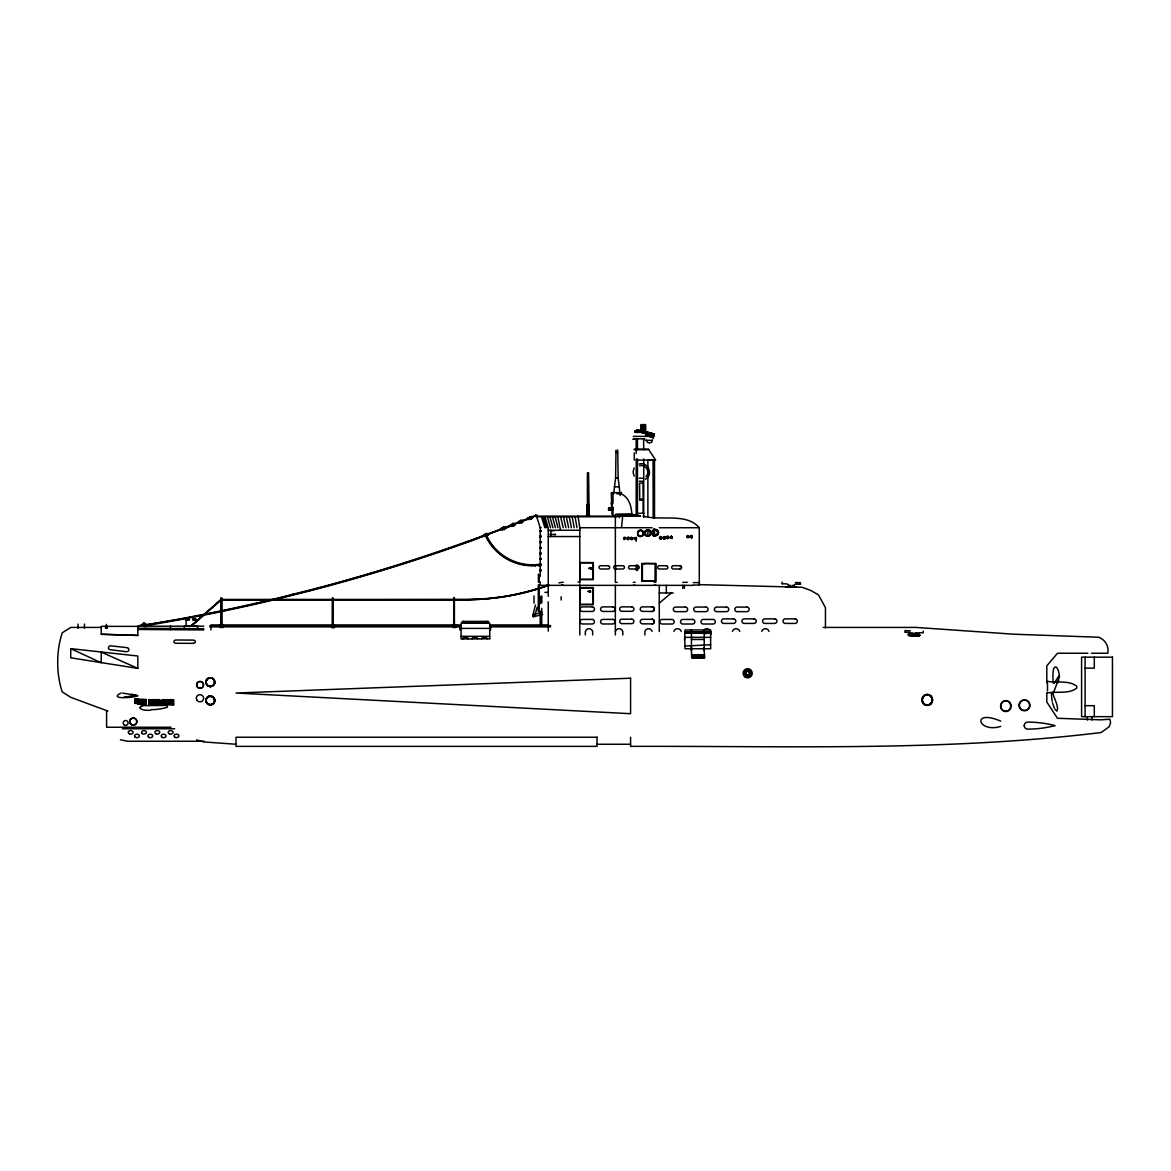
<?xml version="1.0" encoding="UTF-8"?>
<svg xmlns="http://www.w3.org/2000/svg" width="1171" height="1171" viewBox="0 0 1171 1171"><rect width="100%" height="100%" fill="white"/><g stroke="black" fill="none" stroke-linecap="round" stroke-linejoin="round"><path stroke-width="1.5" d="M692.661 633.306L703.332 632.764L692.661 633.306L692.661 631.886L703.332 631.886L703.332 633.306M692.661 631.886L703.332 631.886M693.715 657.546L693.656 654.809M710.636 634.77C713.432 628.417 694.447 635.999 710.636 632.794M691.432 650.769L691.432 647.519L691.432 648.954M692.69 657.546L692.72 654.809M695.998 657.546L695.998 654.809M697.023 657.546L697.023 654.809M699.16 657.546L699.16 654.809M700.185 657.546L700.199 654.809M702.512 657.546L702.527 654.809M703.551 657.546L703.551 654.809M704.239 650.769L704.239 647.519L704.239 648.954M691.432 649.349L691.666 657.809L704.474 657.809L704.239 649.349M613.677 493.796L615.595 477.9L615.975 452.548L617.746 452.548L618.127 477.9L620.206 495.538M782.155 583.846L782.213 582.089M787.483 586.437L786.985 586.422M788.698 587.257L788.742 585.588A2.62 2.62 0 0 0 786.37 583.861L782.155 583.729M790.893 586.539L791.611 586.934M793.675 587.403L793.718 585.734A2.62 2.62 0 0 1 796.207 584.153L800.408 584.27M795.738 587.066L794.992 586.656M800.408 584.388L800.466 582.631L795.416 582.572M909.867 634.653L910.028 633.877L910.409 634.638M910.335 634.653L910.409 633.95M912.707 634.038C910.277 636.687 914.258 630.745 911.521 633.672A2.62 1.844 1.7 0 0 909.12 632.428L904.92 632.296L904.963 630.584L910.35 630.862M913.57 633.452L914.214 633.321M914.083 634.799L914.112 635.37M914.273 634.594L913.629 635.136L914.375 634.858M915.283 634.111C914.009 636.175 918.064 634.931 916.381 633.043M919.513 635.692L919.425 634.462L915.795 633.657M917.332 634.184L918.518 634.623L917.771 634.228M923.216 631.125L923.172 632.867L918.957 632.721A2.62 1.844 1.7 0 0 916.498 633.818L914.478 633.848M1059.023 676.97C1060.223 673.954 1056.359 662.332 1053.622 668.919A22.512 7.202 80.7 0 0 1053.11 681.537L1053.256 683.015M548.233 585.5L548.101 585.09A226.837 209.565 0 0 1 465.663 599.42L220.953 599.42L191.488 625.504L221.114 599.859L465.663 599.698A227.203 209.902 0 0 0 548.233 585.5L548.101 585.09M162.198 702.937L162.11 704.752L173.498 704.986L173.44 699.687L162.198 699.687L162.257 703.142L173.498 703.142L162.257 702.834M586.861 515.518L587.3 506.604M621.596 526.789L622.577 517.377M533.244 615.434L533.244 616.019M623.66 537.635L623.66 539.363M625.724 538.499L624.158 539.67M627.319 537.855L627.158 538.777M629.456 538.85L628.944 537.46M634.477 537.694L634.331 538.616M144.326 623.411L143.755 622.899L143.755 625.973L143.609 625.226A1844.706 1844.632 -90 0 0 276.956 598.308L309.949 590.052A1844.384 1844.296 90 0 0 472.308 539.714L502.798 528.384M704.327 632.135L710.724 631.637L704.327 632.135L704.327 632.969M535.484 604.997L532.688 616.019M532.746 616.005L533.464 614.658L542.129 612.345M532.688 615.448L534.035 614.658L533.493 616.678L534.781 615.404M537.152 607.31L534.723 616.224L532.703 615.961M653.067 438.583L654.296 434.017L646.392 431.909L645.455 435.436L653.345 437.544M647.036 435.861L647.973 432.333M648.617 436.285L649.554 432.758M650.198 436.71L651.135 433.182M651.779 437.134L652.73 433.607M638.707 429.977L638.166 432.406M548.248 585.354A227.218 209.916 0 0 1 465.663 599.698L221.114 599.859L191.707 625.885M1053.754 691.593L1053.388 692.998L1059.521 676.677A13.027 2.005 -67.7 0 0 1058.482 676.516L1054.237 683.264M652.349 440.179L651.632 442.331L649.481 443.048L647.329 442.331L646.612 440.179M668.831 537.796L667.207 538.645M659.434 537.445L660.751 536.552M630.642 537.723L631.374 539.524M634.155 467.917L633.043 472.059L634.155 476.187M672.037 538.118L671.905 536.64M665.172 538.411L665.406 537.196L664.235 536.552M192.161 626.017L191.707 624.977L191.254 626.017M917.801 634.433C921.489 634.36 911.287 637.141 909.282 634.038M558.918 582.909L563.207 582.163M916.454 634.989L915.956 634.067M691.841 537.606L692.046 536.142L690.89 535.528M666.533 536.86L667.733 536.259M666.928 536.611L667.163 538.528M661.366 538.631L661.556 537.152M632.223 539.392L632.867 538.031L631.301 537.167M632.545 539.202L632.779 538.031M645.909 476.67C650.652 472.337 645.733 463.818 639.615 465.765M670.529 536.581L670.471 538.309L672.066 538.367M636.526 538.982L635.692 539.524M627.261 537.855L628.066 537.313M482.496 535.923L485.833 533.581L487.78 533.537L488.278 534.796L486.814 536.084L482.496 535.923L482.774 536.64M500.002 529.424L503.34 527.067L505.287 527.023L505.784 528.282L504.32 529.57L500.002 529.424L500.28 530.126M509.429 525.808L512.766 523.452L514.713 523.408L515.211 524.667L513.747 525.955L509.429 525.808L509.707 526.511M517.275 522.72L520.612 520.378L522.559 520.334L523.042 521.578L521.593 522.881L517.275 522.72L517.553 523.437M526.76 519.002L530.097 516.645L532.044 516.601L532.542 517.86L531.078 519.148L526.76 519.002L527.038 519.704M687.597 535.659C685.459 539.67 692.061 536.303 687.538 535.542M911.653 633.672L912.472 634.741L912.721 633.613M642.001 432.406L635.238 432.406L635.268 431.191L637.844 429.977L642.001 431.191L639.556 430.782M909.282 634.316C909.838 636.16 919.367 636.717 918.708 634.214M919.821 635.194L915.18 636.014M659.273 603.138L671.334 592.965M687.348 633.013L691.358 632.018L684.786 632.091L688.46 632.091L687.421 633.291C676.736 632.808 701.429 632.969 687.421 633.291M690.949 535.645L690.509 537.299L691.666 537.913M691.622 537.796L692.456 536.45L691.168 535.498M221.626 600.547L221.114 600.562M332.915 600.767L332.403 600.782M454.275 600.547L453.763 600.562M635.707 432.406L636.263 430.577L635.355 431.191L637.844 429.977L635.268 431.191L637.873 429.977M645.441 479.217C653.696 474.928 648.046 461.257 639.161 464.067M635.238 431.191L641.327 430.577L636.804 430.577L635.941 432.406M663.84 536.684L663.547 538.601M665.172 538.66L663.576 538.806M910.76 633.965L910.394 634.228M638.136 429.977L636.204 431.191L636.204 432.406M666.943 536.42L668.026 536.289M660.459 536.581L659.932 538.631M660.854 538.938L661.908 537.767L660.854 536.581M661.322 538.821L659.976 538.821M691.197 535.528L690.1 536.991L691.929 537.796M482.613 536.259L484.296 535.557L483.945 534.605L484.735 536.625L484.296 535.557M509.561 526.13L511.229 525.428L510.878 524.476L511.668 526.496L511.229 525.428M519.075 522.339L519.514 523.422L518.724 521.402L519.075 522.339L505.784 528.282M632.296 539.392L631.301 539.524M670.544 536.406L671.334 536.259M664.133 536.581L663.035 537.723L664.045 538.938M664.923 538.85L664.147 538.982M504.189 527.872L520.129 521.593M617.439 516.748L536.128 516.748L535.85 515.43L521.563 521.036L521.842 521.739L528.56 518.621L528.209 517.67L528.999 519.69M532.878 516.967L535.85 515.43M515.211 524.667L513.205 524.623L513.747 525.955L512.766 523.452M488.278 534.796L486.272 534.752L485.833 533.581L486.814 536.084M909.882 633.848L908.037 634.653L908.916 635.502M909.882 634.111L908.447 635.224M909.34 634.462L908.359 634.945L913.673 635.985M918.84 635.912L919.718 635.633M638.341 430.577L636.409 430.577L635.502 432.406M542.7 614.468L533.478 616.736L532.761 615.946M788.625 585.617L790.396 585.28M692.661 656.916L691.666 657.107L692.69 657.092M693.642 656.741L695.998 656.316M697.023 656.141L699.16 655.76M700.199 655.57L702.527 655.145M703.551 654.97L704.43 654.809L691.622 654.809M909.238 634.023L910.775 633.687M917.844 636.087L918.957 635.882M1000.781 726.371C977.741 733.514 970.993 708.396 1000.766 721.131M624.158 537.313L625.124 537.445M142.32 705.659C134.636 709.86 150.049 711.368 151.615 709.626A54.978 44.805 32.9 0 0 156.914 709.363L158.231 709.216A59.077 53.544 42.9 0 0 167.292 707.269L167.292 705.44L142.32 705.659A2.137 2.005 0 0 0 140.315 708.162M535.659 565.739C534.474 563.705 539.377 567.115 541.251 565.125L541.134 564.129L535.542 564.744A50.851 50.236 -7.1 0 1 486.492 535.293M635.78 539.524L634.243 538.616M628.022 537.313L628.988 537.46M628.622 539.685L627.656 539.538M910.277 633.848L911.887 633.584M910.35 634.053L911.872 633.862M917.918 636.073L912.18 636.102M1047.503 692.939C1056.901 691.153 1068.728 694.388 1076.778 688.065L1076.778 686.221C1068.728 679.912 1056.901 683.147 1047.503 681.361M710.636 644.767L710.651 648.749L685.035 648.749L685.035 646.041L710.636 644.767L710.636 629.969L685.035 629.969L684.625 639.483M610.179 508.316L613.194 508.287M610.179 510.014L611.833 509.971L611.291 492.654L621.669 492.654M146.068 704.064L134.885 703.347L134.885 698.941L145.98 699.497L146.053 704.386L137.827 704.195L137.827 698.955M655.233 580.743L655.321 563.734L644.826 563.5M914.375 635.106L913.629 635.18M693.715 657.092L695.998 657.077M697.023 657.077L699.16 657.077M700.199 657.063L702.527 657.063M703.551 657.063L704.474 657.048M640.874 426.273L645.602 426.273M640.874 427.913L645.602 427.913M640.874 429.552L645.602 429.552M634.755 431.191L645.602 431.191M634.755 431.806L643.099 431.806M633.291 436.373L652.013 436.373M634.58 438.818L644.782 438.818L643.523 439.462M645.294 440.34L652.218 440.34M634.272 449.108L648.778 449.108M634.272 449.708L648.778 449.708L655.672 460.086L636.204 460.086M615.961 452.313L617.688 452.313L617.688 449.957M615.595 477.9L618.127 477.9M639.249 478.178L643.479 478.178M639.249 481.252L643.479 481.252M643.142 483.096L639.586 483.096L639.732 499.124L643.142 499.124L643.011 483.096M614.336 486.829L619.386 486.829M616.941 493.869L621.201 493.869M639.6 500.149L643.128 500.149L643.128 513.249M611.833 502.11L611.467 509.971M611.467 502.257L611.16 504.101M608.569 508.258L610.369 508.302M608.569 510.014L610.369 510L610.369 508.141L608.569 508.185L608.569 510.014L610.369 509.839M611.672 509.971L611.672 508.17L610.179 508.126L610.179 509.824L613.194 509.751M638.883 513.249L643.845 513.249M536.494 516.133L540.212 527.726L541.192 527.726M578.05 516.133L579.806 527.726L652.115 527.726M659.273 527.726L699.277 527.726L699.277 585.354M548.248 530.258L579.806 530.258M539.963 530.624L541.295 530.624M550.092 530.829L554.205 530.829M539.758 531.005L541.295 531.005M539.963 531.4L541.295 531.4M549.755 534.488L555.596 534.488M539.963 536.113L541.295 536.113M539.743 536.494L541.295 536.494M548.248 536.538L579.85 536.538M539.963 536.889L541.295 536.889M539.963 541.91L541.295 541.91M539.758 542.29L541.295 542.29M539.963 542.671L541.295 542.671M539.963 547.399L541.295 547.399M539.743 547.779L541.295 547.779M539.963 548.16L541.295 548.16M539.963 553.093L541.295 553.093M539.758 553.473L541.295 553.473M539.963 553.854L541.295 553.854M539.963 558.567L541.295 558.567M539.743 558.962L541.295 558.962M539.963 559.343L541.295 559.343M579.806 562.563L593.331 562.563L593.331 579.572L579.806 579.572M641.986 563.5L655.701 563.5L655.701 581.182L641.986 581.182L641.986 563.5L642.03 581.182M644.884 563.822L642.396 563.822L642.396 580.743L655.321 580.743M539.963 564.598L541.251 565.125M539.743 564.978L541.295 564.978M539.963 565.359L541.295 565.359M615.361 565.71L622.782 565.71A1.654 1.639 0 0 1 624.436 567.35A1.654 1.639 0 0 1 622.782 569.004L615.361 569.004A1.654 1.654 0 0 1 613.706 567.35A1.654 1.654 0 0 1 615.361 565.71L615.361 514.303L631.652 514.303L640.156 515.679M680 565.71L673.223 565.71A1.654 1.537 -90 0 0 671.7 567.35A1.654 1.537 -90 0 0 673.223 569.004L680 569.004A1.654 1.464 90 0 0 681.449 567.35A1.654 1.464 90 0 0 680 565.71A1.654 1.464 -90 0 1 681.449 567.35A1.654 1.464 -90 0 1 680 569.004M591.414 568.418L588.676 568.418L591.414 567.686L591.414 569.165L590.506 569.165L590.506 567.686M539.963 570.087L541.295 570.087M539.743 570.467L541.295 570.467M539.963 570.848L541.295 570.848M577.976 581.943L579.806 581.943M617.19 582.382L615.361 582.382L615.361 569.004M633.277 582.324L635.092 582.324M654.15 582.265L655.921 582.265M682.795 582.382L684.42 582.382M685.401 582.309L687.289 582.309M693.291 582.602L699.541 582.602M693.291 585.046L699.541 585.046M561.48 585.119L563.207 585.119M633.277 585.295L635.092 585.295M654.15 585.237L655.921 585.237M540.548 585.354L693.042 585.354M579.806 587.608L593.331 587.608L593.331 604.617L579.806 604.617M590.535 591.516L587.783 591.516L590.535 590.77L590.535 592.248L589.613 592.248L589.613 590.77M544.896 592.365L548.248 592.365M659.273 592.965L673.223 592.965M652.115 606.871L642.484 606.871A2.269 2.225 -90 0 0 640.244 609.14A2.269 2.225 -90 0 0 642.484 611.394L652.115 611.452A2.283 2.196 90 0 0 654.326 609.169A2.283 2.196 -90 0 0 652.115 606.871A2.283 2.196 90 0 1 654.326 609.169A2.283 2.196 -90 0 1 652.115 611.452M185.911 619.093L189.395 619.093M192.586 619.093L196.069 619.093M186.145 619.371L189.16 619.371M192.82 619.371L195.835 619.371M652.115 619.313L642.484 619.313A2.269 2.225 -90 0 0 640.244 621.581A2.269 2.225 -90 0 0 642.484 623.836L652.115 623.894A2.283 2.196 90 0 0 654.326 621.611A2.283 2.196 -90 0 0 652.115 619.313A2.283 2.196 90 0 1 654.326 621.611A2.283 2.196 -90 0 1 652.115 623.894M185.911 620.03L189.395 620.03M192.586 620.03L196.069 620.03M220.06 625.036L210.941 625.036L210.941 629.925M220.411 625.036L223.09 625.036M223.661 625.036L459.852 625.036L459.852 629.925M548.599 625.036L490.605 625.036L490.605 629.925M331.715 625.255L334.394 625.255M550.633 625.651L490.312 625.651L490.312 626.866L550.633 626.866M105.814 625.885L106.898 625.885M203.695 626.192L137.827 626.192L137.827 635.429L101.233 634.331L101.233 626.368L137.827 626.368M105.814 627.027L106.898 627.027M220.411 627.071L223.09 627.071M331.715 627.29L334.394 627.29M453.075 627.071L455.753 627.071M101.233 627.422L70.743 627.422L62.209 632.838C56.193 651.135 56.193 673.603 62.209 691.9L70.743 697.331L107.893 711.06M823.228 627.422L915.985 627.422L1013.559 634.199L1098.632 637.244C1105.161 639.556 1109.157 646.421 1107.781 653.242L1091.474 653.242M461.081 628.403L489.727 628.403M461.081 636.321L489.727 636.321M710.636 637.361L684.625 637.361L685.035 646.041M691.446 639.483L704.239 639.483M1087.903 653.242L1057.472 653.242L1046.801 665.875L1046.801 682.869M691.666 657.546L704.474 657.546M1085.093 668.158L1094.3 668.158L1094.3 657.165M162.213 700.156L173.454 700.156L162.213 700.448M159.812 700.434L148.819 700.434L159.812 700.77M159.812 701.341L148.819 701.341L159.812 701.678M162.227 701.4L173.469 701.4L162.227 701.707M173.498 704.064L162.271 704.064L173.498 704.356M1085.093 705.674L1094.3 705.674L1094.3 716.667M171.068 727.235L106.59 727.235L106.59 711.06M122.384 728.757L174.669 728.757M204.178 741.258L127.434 741.258L120.452 739.735M597.034 744.258L630.584 744.258M134.899 699.38L145.965 700.229L134.899 699.687M134.928 700.448L145.994 700.99L146.053 704.386M134.928 700.756L145.994 701.297L145.951 699.497M134.943 701.444L146.009 702.293L134.943 701.751M134.972 702.6L146.024 703.449L134.972 702.907M137.827 628.256L203.695 628.695L203.695 629.925L137.827 629.471M121.111 693.012C107.556 699.731 134.167 697.872 137.651 695.75L124.185 697.111L137.651 695.647L122.633 693.071M913.014 633.672L914.536 633.701M913.014 633.892L914.522 633.921M913.658 636.204L915.18 636.234M699.014 584.622L801.974 587.257L810.508 590.345L818.441 594.853L825.453 607.647L825.453 627.963M788.595 586.642L790.352 586.7M786.224 586.832L796.426 587.139M786.209 587.213L787.468 587.257M789.664 587.315L790.967 587.359M101.233 634.184L137.827 635.429M236.015 744.258L203.695 741.931L196.699 739.926M136.553 695.354L131.723 694.213M70.743 648.646L137.827 656.023L137.827 668.378L70.743 657.809L70.743 648.646L101.233 662.757L101.233 652.101L137.827 668.378M642.981 516.133C660.737 521.11 686.323 512.459 699.277 527.726M912.194 636.116L909.647 635.721M660.561 536.552L661.571 536.904M688.402 535.542C683.893 536.274 690.48 539.699 688.343 535.659M106.356 624.392L106.356 624.743M630.144 514.303L640.42 516.133L535.528 516.133L535.528 515.123L537.108 515.123L537.108 516.133M917.317 634.419L919.264 634.872M628.593 514.303L637.8 516.133M627.012 514.303L635.106 516.133M792.094 585.339L793.836 585.763M625.402 514.303L632.384 516.133M646.377 431.953L654.282 434.075M646.304 432.231L654.165 434.485M646.129 432.904L649.29 433.753M650.871 434.178L654.018 435.012M646.07 433.124L653.96 435.246M652.188 435.583L653.755 435.993M645.792 434.178L653.681 436.285M918.225 634.301L914.902 633.379L916.205 632.911M908.769 635.443L909.75 635.751M623.762 514.303L629.617 516.133M143.609 625.226L177.202 619.766A1844.735 1844.647 90 0 0 277.029 598.659L310.022 590.389A1844.735 1844.647 90 0 0 472.425 540.051L500.119 529.746L501.803 529.043L501.451 528.092L502.242 530.112M622.108 514.303L626.807 516.133M664.528 536.596L665.348 537.811M671.905 536.435C666.401 537.167 674.877 540.138 671.407 536.303M620.44 514.303L623.967 516.133M918.708 634.492L919.733 635.15M621.054 493.869C628.988 497.09 631.535 506.531 631.813 514.303M625.08 537.445L625.695 538.177M631.081 539.392L630.481 538.338M618.756 514.303L621.113 516.133M660.181 538.821L659.434 538.075M627.7 539.538L627.114 538.777M636.073 537.313L636.687 538.075M534.035 614.658L534.766 615.463M619.635 517.655L617.058 514.303M533.259 615.961L534.269 615.375M668.304 536.611L668.07 538.528L666.533 538.089M1054.925 709.158L1056.959 711.178L1057.589 708.777A13.027 2.971 69.9 0 0 1056.549 703.434L1052.29 692.339M1054.339 708.074L1052.407 702.717M535.967 515.752L472.572 540.431A1845.145 1845.057 -90 0 1 310.139 590.784L277.132 599.054A1845.145 1845.057 -90 0 1 143.755 625.973L143.755 622.899M532.542 517.86L532.044 516.601M530.536 517.816L531.078 519.148L530.097 516.645M523.042 521.578L522.559 520.334M521.051 521.549L521.593 522.881L520.612 520.378M503.779 528.238L504.32 529.57L503.34 527.067M541.412 516.748L544.896 527.726M542.495 516.748L545.935 527.726M543.666 516.748L547.047 527.726M544.925 516.748L548.248 527.726L548.248 596.332M547.355 516.748L550.546 527.726M549.858 516.748L552.946 527.726M552.449 516.748L555.42 527.726M555.113 516.748L557.952 527.726M557.835 516.748L560.543 530.258M560.616 516.748L563.207 527.726M563.456 516.748L565.9 527.726M566.325 516.748L568.638 527.726M569.223 516.748L571.404 527.726M572.151 516.748L574.185 527.726M575.093 516.748L576.996 527.726M541.134 564.129L535.601 565.271A51.509 50.88 -7.1 0 1 485.877 535.484M589.13 515.518L588.545 473.025L587.447 473.025L587.432 504.818M611.76 508.507L611.979 514.303M535.615 565.739L535.615 564.744L535.615 565.739A51.831 51.202 -7.1 0 1 485.599 535.776M704.356 654.296L704.474 657.809M173.44 699.687L173.498 704.986M704.239 629.969L704.239 648.749M691.432 629.969L691.446 648.749M1091.957 716.667L1091.957 720.019M1087.405 716.667L1087.405 720.019M1085.093 657.165L1085.093 716.667M1047.503 683.337L1047.503 690.963M1046.801 692.793L1046.801 702.029L1057.472 718.277L1100.433 719.843L1109.874 719.228L1110.562 722.961L1109.039 726.825L1101.121 732.534C945.012 751.533 787.468 745.912 630.584 746.366L630.584 737.232M684.42 585.354L684.42 588.398M682.795 585.354L682.795 588.398M666.314 585.354L666.314 592.965M659.273 585.354L659.273 631.535M655.614 563.5L655.614 581.182M654.516 517.904L654.516 459.779L647.885 459.779L647.885 516.089M654.516 528.809L654.457 536.069M654.238 459.779L654.223 517.904M654.355 528.809L654.355 536.069M654.077 459.779L654.091 517.904M654.091 528.809L654.091 536.069M653.916 459.779L653.755 517.904M653.755 530.624L653.916 536.069M653.477 459.779L653.608 517.904M653.608 530.624L653.477 536.069M653.33 459.779L653.316 517.904M653.403 530.624L653.389 536.069M647.885 530.624L647.885 536.069M645.265 424.634L645.265 432.816M645.119 424.634L645.119 432.816M644.884 634.975L644.884 631.389A3.894 3.791 -90 0 1 652.115 631.389M644.562 424.634L644.562 432.816M644.328 424.634L644.328 432.816M643.728 449.781L643.611 439.462M643.728 458.93L643.728 517.45M643.552 424.634L643.552 432.816M643.245 424.634L643.245 432.816M642.294 424.634L642.294 432.816M641.942 424.634L641.942 432.816L645.602 432.816L645.543 424.634L640.874 424.634L640.874 431.191M637.463 438.818L637.463 449.781M637.463 458.93L637.463 515.621M637.463 564.993L637.463 570.467M636.175 438.818L636.175 453.44M636.263 458.93L636.175 515.621M636.175 537.562L636.263 541.222M636.175 564.993L636.263 570.467M635.985 438.818L634.667 438.818M634.272 452.767L634.272 460.086M622.782 634.975L622.782 631.389A3.879 3.879 0 0 0 615.361 631.389M615.961 450.264L615.961 452.006M615.639 565.681L615.639 569.252M615.361 585.354L615.361 634.975M612.989 492.654L612.989 503.589M612.989 507.233L612.989 516.338M608.861 508.141L608.861 510M592.658 634.975L592.658 631.389A3.806 3.806 0 0 0 585.339 631.389L585.339 634.975M588.281 473.025L588.281 504.818M587.71 473.025L587.71 504.818M579.806 527.726L579.806 583.114M579.806 584.9L579.806 635.004M561.158 596.742L561.158 600.05M555.464 534.503L553.927 534.503M550.912 530.258L550.912 536.538M548.248 601.821L548.248 631.081M547.677 584.944L547.823 586.129M541.719 595.922L541.719 603.036M541.719 608.364L541.719 626.163M540.212 527.726L540.212 576.352M540.212 581.753L540.212 585.354M540.212 596.332L540.212 603.65M540.212 610.969L540.212 625.592M539.158 574.771L539.158 581.767M539.202 584.973L539.202 611.613M538.777 575.634L538.777 580.904M538.397 574.112L538.397 582.426M538.294 584.973L538.294 611.613M534.02 595.907L534.02 603.167M488.497 623.206L488.497 621.377L462.311 621.377L462.311 623.206M487.18 621.377L487.18 622.606M487.136 638.795L486.389 637.317L482.408 637.317L481.647 638.839M486.316 622.606L464.492 622.606M477.563 638.854L476.817 637.361L472.835 637.361L472.074 638.898M468.224 638.912L467.478 637.419L463.496 637.419L462.735 638.942M463.628 621.377L463.628 622.606M454.407 597.927L454.407 624.641M454.114 597.693L453.982 624.641M453.763 597.81L453.704 624.641M333.047 598.147L333.047 624.86M332.754 597.913L332.754 624.86M332.623 598.674L332.623 624.86M332.403 598.03L332.344 624.86M221.743 597.927L221.685 624.641M221.465 597.693L221.465 624.641L221.334 598.454M221.114 597.81L221.114 624.641M197.621 626.236L197.621 628.403M196.816 626.236L184.945 626.236M186.145 620.03L186.145 626.017M184.14 626.236L184.14 628.403M170.454 626.192L170.454 629.705M145.321 627.114L145.321 624.319L146.214 624.319L145.321 623.47A6.016 6.016 0 0 0 142.101 624.304L141.896 624.406A23.186 23.186 0 0 0 137.827 627.114M107.117 627.202L107.117 628.329M106.356 627.027L106.356 628.329M105.595 627.202L105.595 628.329M84.473 624.055L84.473 628.256M78.062 624.055L78.062 628.256M1058.672 680.058A13.027 5.255 87 0 1 1057.998 682.737M1052.173 701.253A22.512 6.367 77.1 0 1 1051.456 693.188M745.649 671.334A2.928 2.928 0 0 1 746.278 670.895M653.857 529.834A3.045 2.928 90 0 1 657.619 532.249A3.045 2.928 90 0 1 654.838 535.806A3.045 2.928 -90 0 0 657.385 531.488A3.045 2.928 -90 0 0 652.569 530.683M645.997 530.624A3.045 2.971 -90 0 1 650.432 532.864A3.045 2.971 -90 0 1 646.714 536.201M645.997 535.894A3.045 2.971 -90 0 1 644.621 534.049M644.621 532.468A3.045 2.971 -90 0 1 645.382 531.107M654.091 529.614A3.045 2.928 -90 0 1 657.809 533.2A3.045 2.928 -90 0 1 652.964 534.766M652.145 533.42A3.045 2.928 -90 0 1 652.364 531.107M652.803 530.448A3.045 2.928 -90 0 1 653.389 529.951M646.099 530.287A3.045 2.971 -90 0 1 650.549 532.659A3.045 2.971 -90 0 1 646.568 535.791A3.045 2.971 -90 0 1 645.484 530.77M638.868 530.653A3.045 3.001 90 0 1 643.084 532A3.045 3.001 90 0 1 641.386 536.157A3.045 3.001 90 0 1 637.463 534.078M637.463 532.498A3.045 3.001 90 0 1 638.239 531.136M637.668 532.015A3.045 3.001 -90 0 1 641.767 530.902A3.045 3.001 -90 0 1 642.864 535.059A3.045 3.001 -90 0 1 638.766 536.186M638.151 535.703A3.045 3.001 -90 0 1 637.668 535.059M654.077 535.718A3.045 2.928 -90 0 1 652.73 534.986M651.925 533.654A3.045 2.928 -90 0 1 652.13 531.327M673.911 631.389A3.806 3.806 0 0 1 681.229 631.389M703.493 630.642A3.806 3.806 0 0 1 710.504 631.389M761.721 631.389A3.806 3.806 0 0 1 769.04 631.389M732.446 631.389A3.806 3.806 0 0 1 739.765 631.389M148.819 699.687L148.761 704.444L159.71 704.693L159.812 699.687L148.819 699.687M587.11 504.818L586.598 515.518L589.408 515.518L588.881 504.818L587.139 504.818M142.686 624.846C144.457 629.149 145.863 621.464 142.686 624.846M539.655 597.678C541.002 602.289 543.007 594.444 539.655 597.678M539.641 601.133C540.914 605.744 543.081 598.366 539.641 601.133M636.409 430.577L635.707 431.191L636.409 430.577M636.146 430.577L635.502 431.191L636.263 430.577M144.326 624.158L143.755 624.67L144.326 624.158M630.584 678.214L236.015 693.027L630.584 713.71L630.584 678.214M489.727 638.78L461.081 638.956L461.081 623.206L489.727 623.206L489.727 638.78M634.067 438.818L632.926 439.462L633.979 438.818M593.082 562.812L580.055 562.812L580.055 579.323L593.082 579.323L593.082 562.812M608.042 565.71L600.723 565.71A1.654 1.654 0 0 0 599.084 567.35A1.654 1.654 0 0 0 600.723 569.004L608.042 569.004A1.654 1.654 0 0 0 609.696 567.35A1.654 1.654 0 0 0 608.042 565.71M637.566 565.71L630.188 565.71A1.654 1.639 0 0 0 628.549 567.35A1.654 1.639 0 0 0 630.188 569.004L637.566 569.004A1.654 1.625 -90 0 0 639.19 567.35A1.654 1.625 -90 0 0 637.566 565.71M666.314 565.71L659.273 565.71A1.654 1.581 -90 0 0 657.692 567.35A1.654 1.581 -90 0 0 659.273 569.004L666.314 569.004A1.654 1.537 -90 0 0 667.836 567.35A1.654 1.537 -90 0 0 666.314 565.71M548.745 584.944L546.755 584.944L546.755 586.129L548.745 586.129L548.745 584.944M593.082 587.857L580.055 587.857L580.055 604.368L593.082 604.368L593.082 587.857M592.219 606.885L582.455 606.885A2.283 2.283 0 0 0 580.172 609.169A2.283 2.283 0 0 0 582.455 611.452L592.219 611.452A2.283 2.283 0 0 0 594.502 609.169A2.283 2.283 0 0 0 592.219 606.885M612.638 606.885L602.889 606.885A2.283 2.283 0 0 0 600.591 609.169A2.283 2.283 0 0 0 602.889 611.452L612.638 611.452A2.283 2.283 0 0 0 614.936 609.169A2.283 2.283 0 0 0 612.638 606.885M631.711 606.871L621.874 606.871A2.21 2.21 0 0 0 619.664 609.081A2.21 2.21 0 0 0 621.874 611.306L631.711 611.306A2.21 2.196 -90 0 0 633.906 609.081A2.21 2.196 -90 0 0 631.711 606.871M685.357 607.076L675.594 607.076A2.283 2.283 0 0 0 673.31 609.359A2.283 2.283 0 0 0 675.594 611.657L685.357 611.657A2.283 2.283 0 0 0 687.64 609.359A2.283 2.283 0 0 0 685.357 607.076M705.776 607.076L696.028 607.076A2.283 2.283 0 0 0 693.73 609.359A2.283 2.283 0 0 0 696.028 611.657L705.776 611.657A2.283 2.283 0 0 0 708.06 609.359A2.283 2.283 0 0 0 705.776 607.076M726.444 607.076L716.681 607.076A2.283 2.283 0 0 0 714.398 609.359A2.283 2.283 0 0 0 716.681 611.657L726.444 611.657A2.283 2.283 0 0 0 728.728 609.359A2.283 2.283 0 0 0 726.444 607.076M746.864 607.076L737.115 607.076A2.283 2.283 0 0 0 734.817 609.359A2.283 2.283 0 0 0 737.115 611.657L746.864 611.657A2.283 2.283 0 0 0 749.162 609.359A2.283 2.283 0 0 0 746.864 607.076M733.529 618.859L723.766 618.859A2.283 2.283 0 0 0 721.482 621.142A2.283 2.283 0 0 0 723.766 623.426L733.529 623.426A2.283 2.283 0 0 0 735.812 621.142A2.283 2.283 0 0 0 733.529 618.859M753.948 618.859L744.2 618.859A2.283 2.283 0 0 0 741.916 621.142A2.283 2.283 0 0 0 744.2 623.426L753.948 623.426A2.283 2.283 0 0 0 756.246 621.142A2.283 2.283 0 0 0 753.948 618.859M774.617 618.859L764.853 618.859A2.283 2.283 0 0 0 762.57 621.142A2.283 2.283 0 0 0 764.853 623.426L774.617 623.426A2.283 2.283 0 0 0 776.9 621.142A2.283 2.283 0 0 0 774.617 618.859M795.036 618.859L785.287 618.859A2.283 2.283 0 0 0 783.004 621.142A2.283 2.283 0 0 0 785.287 623.426L795.036 623.426A2.283 2.283 0 0 0 797.334 621.142A2.283 2.283 0 0 0 795.036 618.859M631.711 619.196L621.874 619.196A2.21 2.21 0 0 0 619.664 621.406A2.21 2.21 0 0 0 621.874 623.631L631.711 623.631A2.21 2.196 -90 0 0 633.906 621.406A2.21 2.196 -90 0 0 631.711 619.196M592.189 619.4L582.426 619.4A2.283 2.283 0 0 0 580.143 621.699A2.283 2.283 0 0 0 582.426 623.982L592.189 623.982A2.283 2.283 0 0 0 594.473 621.699A2.283 2.283 0 0 0 592.189 619.4M612.623 619.4L602.86 619.4A2.283 2.283 0 0 0 600.577 621.699A2.283 2.283 0 0 0 602.86 623.982L612.623 623.982A2.283 2.283 0 0 0 614.907 621.699A2.283 2.283 0 0 0 612.623 619.4M671.934 619.444L662.171 619.444A2.283 2.283 0 0 0 659.888 621.728A2.283 2.283 0 0 0 662.171 624.011L671.934 624.011A2.283 2.283 0 0 0 674.218 621.728A2.283 2.283 0 0 0 671.934 619.444M692.588 619.444L682.825 619.444A2.283 2.283 0 0 0 680.541 621.728A2.283 2.283 0 0 0 682.825 624.011L692.588 624.011A2.283 2.283 0 0 0 694.871 621.728A2.283 2.283 0 0 0 692.588 619.444M713.022 619.444L703.259 619.444A2.283 2.283 0 0 0 700.975 621.728A2.283 2.283 0 0 0 703.259 624.011L713.022 624.011A2.283 2.283 0 0 0 715.305 621.728A2.283 2.283 0 0 0 713.022 619.444M223.09 624.641L220.411 624.641L220.411 627.466L223.09 627.466L223.09 624.641M334.394 624.86L331.715 624.86L331.715 627.685L334.394 627.685L334.394 624.86M455.753 624.641L453.075 624.641L453.075 627.466L455.753 627.466L455.753 624.641M460.964 625.651L209.843 625.651L209.843 626.866L460.964 626.866L460.964 625.651M193.215 643.347L176.001 643.274A2.137 1.639 -1.4 0 1 173.923 641.62A2.137 1.639 -1.4 0 1 176.104 639.995L193.244 640.113A2.079 1.61 -0.9 0 1 195.294 641.737A2.079 1.61 -0.9 0 1 193.215 643.347M1112.45 657.165L1081.594 657.165L1081.594 716.667L1112.45 716.667L1112.45 657.165M159.783 702.644L148.79 702.981L159.783 702.644M159.724 703.859L148.732 704.195L159.724 703.859M597.034 737.232L236.015 737.232L236.015 746.366L597.034 746.366L597.034 737.232M127.068 647.651L110.762 645.836A2.005 1.903 -35.7 0 0 108.493 647.534A2.005 1.903 -35.7 0 0 110.103 649.685L126.366 651.705A2.152 2.02 -27.7 0 0 128.81 649.905A2.152 2.02 -27.7 0 0 127.068 647.651M292.823 595.117L292.648 594.385L292.823 595.117M1024.215 725.61A3.513 3.513 0 0 0 1027.714 729.123A108.449 108.449 0 0 0 1055.071 725.61A108.449 108.449 0 0 0 1027.714 722.112A3.513 3.513 0 0 0 1024.215 725.61M1021.902 709.758A5.152 5.152 0 0 0 1029.631 705.293A5.152 5.152 0 0 0 1021.902 700.829A5.152 5.152 0 0 0 1021.902 709.758M1020.6 709.172A5.489 5.489 0 0 0 1029.777 706.713A5.489 5.489 0 0 0 1023.059 699.98A5.489 5.489 0 0 0 1020.6 709.172M1010.119 708.675A5.152 4.977 -90 0 0 1005.816 700.946A5.152 4.977 -90 0 0 1001.512 708.675A5.152 4.977 -90 0 0 1010.119 708.675M1010.397 708.836A5.489 5.299 -90 0 0 1005.816 700.595A5.489 5.299 -90 0 0 1001.22 708.836A5.489 5.299 -90 0 0 1010.397 708.836M931.618 702.498A5.152 4.977 -90 0 0 927.3 694.769A5.152 4.977 -90 0 0 922.894 702.498A5.152 4.977 -90 0 0 931.501 702.498A5.152 4.977 -90 0 0 927.198 694.769A5.152 4.977 -90 0 0 922.997 702.498A5.152 4.977 -90 0 0 931.618 702.498M931.896 702.659A5.489 5.299 -90 0 0 927.3 694.418A5.489 5.299 -90 0 0 922.719 702.659A5.489 5.299 -90 0 0 931.896 702.659M930.945 703.8A5.489 5.299 -90 0 0 928.574 694.608A5.489 5.299 -90 0 0 922.075 701.341A5.489 5.299 -90 0 0 930.945 703.8M746.395 674.862A2.079 2.079 0 0 0 749.733 673.501A2.079 2.079 0 0 0 746.878 671.29A2.079 2.079 0 0 0 746.395 674.862M746.6 674.569A1.757 1.757 0 0 0 749.411 673.413A1.757 1.757 0 0 0 747.01 671.554A1.757 1.757 0 0 0 746.6 674.569M745.751 676.282A3.659 3.645 1.7 0 0 751.328 673.296A3.659 3.645 1.7 0 0 745.942 669.958A3.659 3.645 1.7 0 0 745.751 676.282M744.873 676.897A4.567 4.567 1.7 0 0 752.206 673.896A4.567 4.567 1.7 0 0 745.927 669.051A4.567 4.567 1.7 0 0 744.873 676.897M206.667 702.644A4.23 4.157 28.3 0 0 213.971 702.644A4.23 4.157 28.3 0 0 210.224 696.394A4.23 4.157 28.3 0 0 206.667 702.644M206.769 702.454A4.23 4.157 28.3 0 0 214.073 702.454A4.23 4.157 28.3 0 0 210.326 696.203A4.23 4.157 28.3 0 0 206.769 702.454M206.433 702.776A4.508 4.421 28.3 0 0 214.205 702.776A4.508 4.421 28.3 0 0 210.224 696.116A4.508 4.421 28.3 0 0 206.433 702.776M206.535 702.6A4.508 4.421 28.3 0 0 214.308 702.6A4.508 4.421 28.3 0 0 210.326 695.925A4.508 4.421 28.3 0 0 206.535 702.6M197.079 683.205A3.425 3.425 84.7 0 0 200.036 688.343A3.425 3.425 84.7 0 0 203.007 683.205A3.425 3.425 84.7 0 0 197.138 683.191A3.425 3.425 84.7 0 0 200.095 688.343A3.425 3.425 84.7 0 0 203.066 683.191A3.425 3.425 84.7 0 0 197.079 683.205M206.681 680.029A4.23 4.216 85.7 0 0 210.341 686.382A4.23 4.216 85.7 0 0 214.015 680.029A4.23 4.216 85.7 0 0 206.711 680.029A4.23 4.216 85.7 0 0 210.37 686.382A4.23 4.216 85.7 0 0 213.986 680.029A4.23 4.216 85.7 0 0 206.681 680.029M206.447 679.897A4.508 4.494 85.7 0 0 210.341 686.66A4.508 4.494 85.7 0 0 214.249 679.897A4.508 4.494 85.7 0 0 206.477 679.897A4.508 4.494 85.7 0 0 210.37 686.66A4.508 4.494 85.7 0 0 214.22 679.897A4.508 4.494 85.7 0 0 206.447 679.897M196.86 700.053A3.659 3.586 29.3 0 0 203.169 700.053A3.659 3.586 29.3 0 0 199.934 694.637A3.659 3.586 29.3 0 0 196.86 700.053M131.547 724.586A3.454 3.454 0 0 0 136.714 721.599A3.454 3.454 0 0 0 131.547 718.613A3.454 3.454 0 0 0 131.547 724.586M130.669 724.19A3.674 3.674 0 0 0 136.817 722.551A3.674 3.674 0 0 0 132.323 718.043A3.674 3.674 0 0 0 130.669 724.19M124.404 725.069A2.444 2.444 0 0 0 128.078 722.946A2.444 2.444 0 0 0 124.404 720.824A2.444 2.444 0 0 0 124.404 725.069M174.728 737.101A2.444 1.742 0 0 0 178.812 736.325A2.444 1.742 0 0 0 175.826 734.202A2.444 1.742 0 0 0 174.728 737.101M169.429 733.836A2.444 1.742 0 0 0 173.088 732.329A2.444 1.742 0 0 0 169.429 730.821A2.444 1.742 0 0 0 169.429 733.836M135.251 737.159A2.444 1.742 0 0 0 139.334 736.383A2.444 1.742 0 0 0 136.348 734.261A2.444 1.742 0 0 0 135.251 737.159M156.109 733.836A2.444 1.742 0 0 0 159.768 732.329A2.444 1.742 0 0 0 156.109 730.821A2.444 1.742 0 0 0 156.109 733.836M129.469 733.836A2.444 1.742 0 0 0 133.128 732.329A2.444 1.742 0 0 0 129.469 730.821A2.444 1.742 0 0 0 129.469 733.836M149.068 737.437A2.444 1.742 0 0 0 152.728 735.93A2.444 1.742 0 0 0 149.068 734.437A2.444 1.742 0 0 0 149.068 737.437M162.388 737.437A2.444 1.742 0 0 0 166.048 735.93A2.444 1.742 0 0 0 162.388 734.437A2.444 1.742 0 0 0 162.388 737.437M142.277 733.558A2.444 1.742 0 0 0 146.36 732.783A2.444 1.742 0 0 0 143.374 730.645A2.444 1.742 0 0 0 142.277 733.558M650.388 535.074A3.045 2.971 -90 0 0 649.056 529.98A3.045 2.971 -90 0 0 645.411 533.713A3.045 2.971 -90 0 0 650.388 535.074M657.853 534.605A3.045 2.928 -90 0 0 656.36 529.555A3.045 2.928 -90 0 0 652.906 533.42A3.045 2.928 -90 0 0 657.853 534.605M638.371 531.766A3.045 3.001 90 0 0 640.961 536.333A3.045 3.001 90 0 0 643.567 531.766A3.045 3.001 90 0 0 638.371 531.766"/></g></svg>
